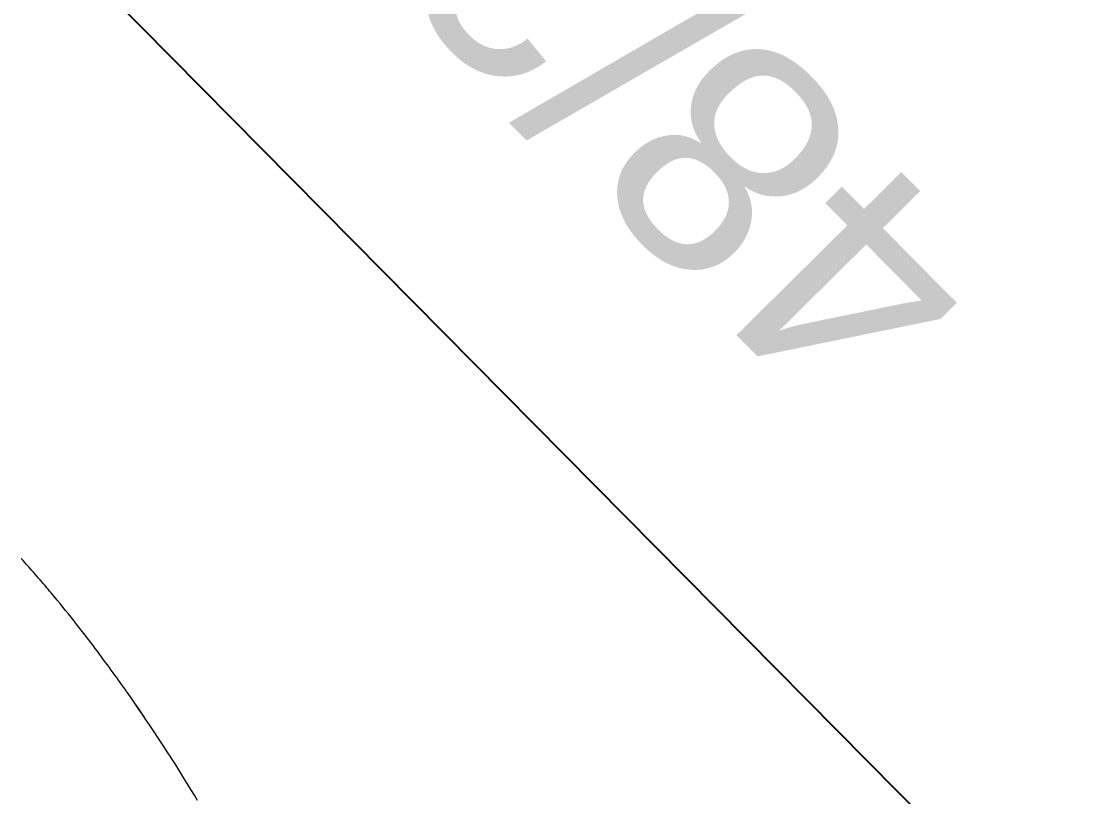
# Model space of a CAD drawing. Header units: inches. Extents: x 14 to 610, y 9 to 600.
# Drawn here: x 161 to 174.72, y 509 to 519.03 of the extents above; entities that cross this region are included whole.
import ezdxf
from ezdxf.enums import TextEntityAlignment as Align

# ---------------------------------------------------------------- set-up
doc = ezdxf.new("R2010")
doc.units = ezdxf.units.IN
doc.header["$MEASUREMENT"] = 0
doc.layers.add('A-FURN', color=7, linetype='Continuous')
doc.layers.add('WALLS', color=30, linetype='Continuous')
doc.styles.get("Standard").update_dxf_attribs({"font": 'arial.ttf'})

# ---------------------------------------------------------------- blocks, each defined once
blk = doc.blocks.new('P_5CS712HBBK')
at = {"color": 0, "linetype": 'Continuous', "lineweight": 0}
for p, q in [((9.252, 20.981), (9.253, 21.015)), ((9.252, 20.981), (9.253, 21.015)), ((9.253, 21.015), (9.257, 21.085)), ((9.253, 21.015), (9.257, 21.085)), ((9.257, 21.085), (9.258, 21.12)), ((9.258, 21.12), (9.257, 21.085)), ((9.244, 20.846), (9.246, 20.88)), ((9.244, 20.846), (9.246, 20.88)), ((9.246, 20.88), (9.248, 20.913)), ((9.246, 20.88), (9.248, 20.913)), ((9.248, 20.913), (9.25, 20.947)), ((9.248, 20.913), (9.25, 20.947)), ((9.25, 20.947), (9.252, 20.981)), ((9.25, 20.947), (9.252, 20.981)), ((9.233, 20.686), (9.235, 20.717)), ((9.233, 20.686), (9.235, 20.717)), ((9.235, 20.717), (9.238, 20.749)), ((9.235, 20.717), (9.238, 20.749)), ((9.238, 20.749), (9.24, 20.781)), ((9.238, 20.749), (9.24, 20.781)), ((9.24, 20.781), (9.242, 20.814)), ((9.24, 20.781), (9.242, 20.814)), ((9.242, 20.814), (9.244, 20.846)), ((9.242, 20.814), (9.244, 20.846)), ((9.223, 20.562), (9.226, 20.592)), ((9.223, 20.562), (9.226, 20.592)), ((9.226, 20.592), (9.228, 20.623)), ((9.226, 20.592), (9.228, 20.623)), ((9.228, 20.623), (9.231, 20.654)), ((9.228, 20.623), (9.231, 20.654)), ((9.231, 20.654), (9.233, 20.686)), ((9.231, 20.654), (9.233, 20.686)), ((9.21, 20.411), (9.216, 20.471)), ((9.21, 20.411), (9.216, 20.471)), ((9.216, 20.471), (9.218, 20.501)), ((9.216, 20.471), (9.218, 20.501)), ((9.218, 20.501), (9.221, 20.531)), ((9.218, 20.501), (9.221, 20.531)), ((9.221, 20.531), (9.223, 20.562)), ((9.221, 20.531), (9.223, 20.562)), ((9.199, 20.294), (9.205, 20.352)), ((9.199, 20.294), (9.205, 20.352)), ((9.205, 20.352), (9.21, 20.411)), ((9.205, 20.352), (9.21, 20.411)), ((9.182, 20.126), (9.188, 20.181)), ((9.182, 20.126), (9.188, 20.181)), ((9.188, 20.181), (9.193, 20.237)), ((9.188, 20.181), (9.193, 20.237)), ((9.193, 20.237), (9.199, 20.294)), ((9.193, 20.237), (9.199, 20.294)), ((9.17, 20.018), (9.176, 20.071)), ((9.17, 20.018), (9.176, 20.071)), ((9.176, 20.071), (9.182, 20.126)), ((9.176, 20.071), (9.182, 20.126)), ((9.151, 19.862), (9.158, 19.913)), ((9.151, 19.862), (9.158, 19.913)), ((9.158, 19.913), (9.164, 19.965)), ((9.158, 19.913), (9.164, 19.965)), ((9.164, 19.965), (9.17, 20.018)), ((9.164, 19.965), (9.17, 20.018)), ((9.133, 19.714), (9.139, 19.763)), ((9.133, 19.714), (9.139, 19.763)), ((9.139, 19.763), (9.145, 19.812)), ((9.139, 19.763), (9.145, 19.812)), ((9.145, 19.812), (9.151, 19.862)), ((9.145, 19.812), (9.151, 19.862)), ((9.12, 19.619), (9.127, 19.666)), ((9.12, 19.619), (9.127, 19.666)), ((9.127, 19.666), (9.133, 19.714)), ((9.127, 19.666), (9.133, 19.714)), ((9.095, 19.44), (9.102, 19.484)), ((9.095, 19.44), (9.102, 19.484)), ((9.102, 19.484), (9.108, 19.528)), ((9.102, 19.484), (9.108, 19.528)), ((9.108, 19.528), (9.114, 19.573)), ((9.108, 19.528), (9.114, 19.573)), ((9.114, 19.573), (9.12, 19.619)), ((9.114, 19.573), (9.12, 19.619)), ((9.077, 19.313), (9.083, 19.355)), ((9.077, 19.313), (9.083, 19.355)), ((9.083, 19.355), (9.089, 19.397)), ((9.083, 19.355), (9.089, 19.397)), ((9.089, 19.397), (9.095, 19.44)), ((9.089, 19.397), (9.095, 19.44)), ((9.059, 19.194), (9.065, 19.233)), ((9.059, 19.194), (9.065, 19.233)), ((9.065, 19.233), (9.071, 19.273)), ((9.065, 19.233), (9.071, 19.273)), ((9.071, 19.273), (9.077, 19.313)), ((9.071, 19.273), (9.077, 19.313)), ((9.035, 19.044), (9.041, 19.08)), ((9.035, 19.044), (9.041, 19.08)), ((9.041, 19.08), (9.047, 19.117)), ((9.041, 19.08), (9.047, 19.117)), ((9.047, 19.117), (9.053, 19.155)), ((9.047, 19.117), (9.053, 19.155)), ((9.053, 19.155), (9.059, 19.194)), ((9.053, 19.155), (9.059, 19.194)), ((9.012, 18.904), (9.017, 18.938)), ((9.012, 18.904), (9.017, 18.938)), ((9.017, 18.938), (9.023, 18.973)), ((9.017, 18.938), (9.023, 18.973)), ((9.023, 18.973), (9.029, 19.008)), ((9.023, 18.973), (9.029, 19.008)), ((9.029, 19.008), (9.035, 19.044)), ((9.029, 19.008), (9.035, 19.044)), ((8.989, 18.775), (9, 18.839)), ((8.989, 18.775), (9, 18.839)), ((9, 18.839), (9.012, 18.904)), ((9, 18.839), (9.012, 18.904)), ((8.962, 18.622), (8.983, 18.742)), ((8.968, 18.655), (8.979, 18.714)), ((8.968, 18.655), (8.979, 18.714)), ((8.979, 18.714), (8.989, 18.775)), ((8.979, 18.714), (8.989, 18.775)), ((8.941, 18.511), (8.962, 18.622)), ((8.941, 18.511), (8.948, 18.545)), ((8.948, 18.545), (8.958, 18.599)), ((8.948, 18.545), (8.958, 18.599)), ((8.958, 18.599), (8.968, 18.655)), ((8.958, 18.599), (8.968, 18.655)), ((8.904, 18.317), (8.922, 18.41)), ((8.922, 18.41), (8.941, 18.511)), ((8.887, 18.232), (8.904, 18.317)), ((8.856, 18.08), (8.871, 18.153)), ((8.871, 18.153), (8.887, 18.232)), ((8.829, 17.949), (8.842, 18.012)), ((8.842, 18.012), (8.856, 18.08)), ((8.804, 17.832), (8.817, 17.892)), ((8.817, 17.892), (8.829, 17.949)), ((8.773, 17.696), (8.789, 17.767)), ((8.789, 17.767), (8.804, 17.832)), ((8.738, 17.54), (8.756, 17.62)), ((8.756, 17.62), (8.773, 17.696)), ((8.698, 17.367), (8.718, 17.452)), ((8.718, 17.452), (8.738, 17.54)), ((8.68, 17.291), (8.698, 17.367))]:
    blk.add_line(p, q, dxfattribs=at)
at = {"layer": 'A-FURN'}
blk.add_attdef('CAPTG', text='', height=7, dxfattribs=at).set_placement((-1, -3.819), align=Align.CENTER)
at = {"layer": 'A-FURN', "flags": 1}
for tag in ['CAPPN', 'CAPPD', 'CAPMG', 'CAPMC', 'CAPGC', 'CAPALIAS1', 'CAPALIAS2', 'CAPALIAS3', 'CAPBLDG', 'CAPFLOOR', 'CAPDEPT', 'CAPPERSON', 'CAPPL', 'CAPQT', 'CAPDH']:
    blk.add_attdef(tag, (0, 0), '', height=0.001, dxfattribs=at)
blk = doc.blocks.new('P_5CLRS48HW')
at = {"layer": 'A-FURN', "color": 5}
blk.add_line((0, -23.622), (47.253, -23.622), dxfattribs=at)
at = {"layer": 'A-FURN', "color": 5, "flags": 1}
for tag in ['CAPPN', 'CAPPD', 'CAPMG', 'CAPMC', 'CAPGC', 'CAPALIAS1', 'CAPALIAS2', 'CAPALIAS3', 'CAPBLDG', 'CAPFLOOR', 'CAPDEPT', 'CAPPERSON', 'CAPPL', 'CAPQT', 'CAPDH']:
    blk.add_attdef(tag, (0, 0), '', height=0.001, dxfattribs=at)
at = {"layer": 'A-FURN', "color": 5}
blk.add_attdef('CAPTG', text='', height=3, dxfattribs=at).set_placement((23.626, -20.622), align=Align.CENTER)

msp = doc.modelspace()

# ---------------------------------------------------------------- linework, layer by layer
at = {"layer": 'WALLS', "transparency": 33554559}
for points in [[(172.74756, 549.37423), (165.68766, 549.37423), (283.51926, 437.35299)], [(165.68766, 549.37423), (283.51926, 437.35299), (276.52184, 437.35299)]]:
    msp.add_solid(points, dxfattribs=at)

# ---------------------------------------------------------------- block references
at = {"layer": 'A-FURN'}
ref = msp.add_blockref('P_5CLRS48HW', (199.34852, 515.35743), dxfattribs=dict(at, xscale=-1, rotation=314.6948109012551))
ref.add_attrib('CAPTG', '48/24', dxfattribs={"color": 5, "height": 3, "rotation": 134.694811}).set_placement((169.96811, 519.5247), align=Align.CENTER)
at = {"layer": 'A-FURN', "rotation": 44.69481090125508}
msp.add_blockref('P_5CS712HBBK', (169.27549, 490.5567), dxfattribs=at)

doc.saveas('drawing.dxf')
